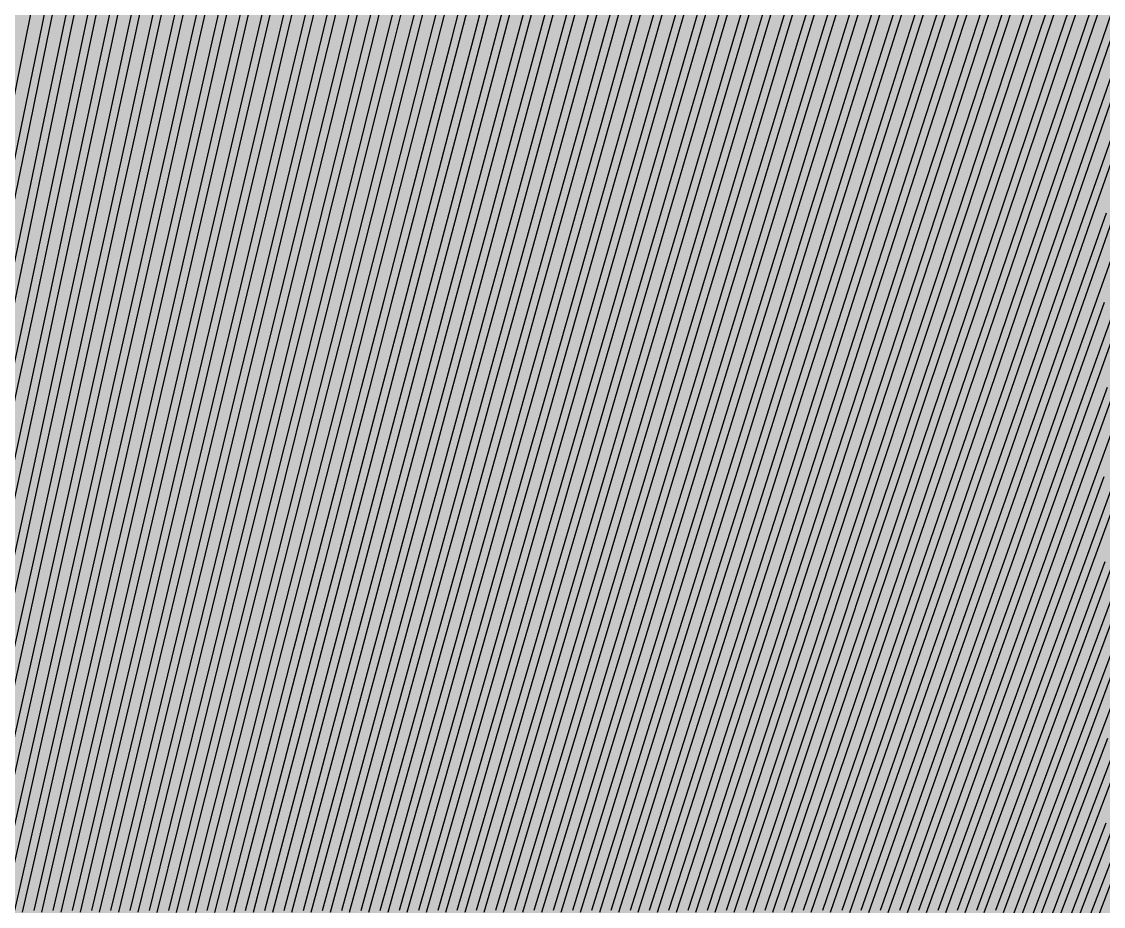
# Model space of a CAD drawing. Header units: metres. Extents: x -7231 to 10969, y -37556 to 1873.
# Drawn here: x 2269.6 to 2548.8, y -18350.6 to -18122.3 of the extents above; entities that cross this region are included whole.
import ezdxf

# ---------------------------------------------------------------- set-up
doc = ezdxf.new("R2010")
doc.units = ezdxf.units.M
for name, color, linetype in [('Metal1', 4, 'CONTINUOUS'), ('Metal2', 3, 'CONTINUOUS'), ('Polyimide', 7, 'CONTINUOUS')]:
    doc.layers.add(name, color=color, linetype=linetype)

msp = doc.modelspace()

# ---------------------------------------------------------------- hatches: boundary and pattern name
at = {"layer": 'Polyimide'}
msp.add_hatch(color=7, dxfattribs=at).paths.add_polyline_path([(4065.69, -468), (4066.67, -501.99), (4068.51, -535.99), (4071.41, -569.99), (4075.54, -603.99), (4081.04, -637.99), (4088.01, -671.99), (4096.52, -705.98), (4106.62, -739.98), (4118.33, -773.98), (4131.63, -807.98), (4146.49, -841.98), (4162.87, -875.98), (4180.68, -909.97), (4199.83, -943.97), (4220.22, -977.97), (4241.73, -1011.97), (4264.21, -1045.97), (4287.52, -1079.96), (4311.51, -1113.96), (4336.01, -1147.96), (4360.86, -1181.96), (4385.88, -1215.96), (4410.89, -1249.96), (4435.74, -1283.95), (4460.24, -1317.95), (4484.23, -1351.95), (4507.54, -1385.95), (4530.02, -1419.95), (4551.53, -1453.94), (4571.92, -1487.94), (4591.07, -1521.94), (4608.88, -1555.94), (4625.26, -1589.94), (4640.12, -1623.94), (4653.42, -1657.93), (4665.13, -1691.93), (4675.23, -1725.93), (4683.74, -1759.93), (4690.71, -1793.93), (4696.21, -1827.93), (4700.34, -1861.92), (4703.24, -1895.92), (4705.08, -1929.92), (4706.06, -1963.92), (4706.44, -1997.92), (4706.5, -2031.91), (4706.5, -4793.02), (4709.95, -4838.39), (4720.22, -4882.71), (4737.08, -4924.98), (4760.13, -4964.2), (4788.85, -4999.49), (4822.58, -5030.03), (4860.53, -5055.12), (4901.85, -5074.18), (4901.85, -5074.18), (4970.68, -5105.23), (5034.7, -5145.26), (5092.76, -5193.54), (5143.8, -5249.19), (5186.89, -5311.2), (5221.24, -5378.44), (5246.23, -5449.69), (5261.41, -5523.66), (5266.5, -5599), (5261.41, -5674.34), (5246.23, -5748.31), (5221.24, -5819.56), (5186.89, -5886.8), (5143.8, -5948.81), (5092.76, -6004.46), (5034.7, -6052.74), (4970.68, -6092.77), (4901.85, -6123.82), (4860.53, -6142.88), (4822.58, -6167.97), (4788.85, -6198.51), (4760.13, -6233.8), (4737.08, -6273.02), (4720.22, -6315.29), (4709.95, -6359.61), (4706.5, -6404.98), (4706.5, -9221.52), (4709.95, -9266.88), (4720.22, -9311.21), (4737.08, -9353.47), (4760.13, -9392.7), (4788.85, -9427.98), (4822.58, -9458.52), (4860.53, -9483.61), (4901.85, -9502.67), (4970.68, -9533.72), (5034.7, -9573.75), (5092.76, -9622.03), (5143.8, -9677.68), (5186.89, -9739.69), (5221.24, -9806.94), (5246.23, -9878.19), (5261.41, -9952.16), (5266.5, -10027.49), (5261.41, -10102.83), (5246.23, -10176.8), (5221.24, -10248.05), (5186.89, -10315.3), (5143.8, -10377.31), (5092.76, -10432.96), (5034.7, -10481.24), (4970.68, -10521.27), (4901.85, -10552.32), (4860.53, -10571.38), (4822.58, -10596.46), (4788.85, -10627), (4760.13, -10662.29), (4737.08, -10701.52), (4720.22, -10743.78), (4709.95, -10788.1), (4706.5, -10833.47), (4706.5, -13650.01), (4709.95, -13695.38), (4720.22, -13739.7), (4737.08, -13781.96), (4760.13, -13821.19), (4788.85, -13856.48), (4822.58, -13887.02), (4860.53, -13912.11), (4901.85, -13931.17), (4970.68, -13962.22), (5034.7, -14002.25), (5092.76, -14050.53), (5143.8, -14106.18), (5186.89, -14168.19), (5221.24, -14235.43), (5246.23, -14306.68), (5261.41, -14380.65), (5266.5, -14455.99), (5261.41, -14531.33), (5246.23, -14605.29), (5221.24, -14676.55), (5186.89, -14743.79), (5143.8, -14805.8), (5092.76, -14861.45), (5034.7, -14909.73), (4970.68, -14949.76), (4901.85, -14980.81), (4860.53, -14999.87), (4822.58, -15024.96), (4788.85, -15055.5), (4760.13, -15090.79), (4737.08, -15130.01), (4720.22, -15172.27), (4709.95, -15216.6), (4706.5, -15261.97), (4706.5, -15455.99), (4720.95, -15750.04), (4764.14, -16041.26), (4835.68, -16326.84), (4934.86, -16604.04), (5060.74, -16870.18), (5212.09, -17122.7), (5387.47, -17359.17), (5585.18, -17577.31), (5803.32, -17775.02), (6039.79, -17950.4), (6292.31, -18101.75), (6558.45, -18227.63), (6835.65, -18326.81), (7121.23, -18398.34), (7412.45, -18441.54), (7706.5, -18455.99), (9969.01, -18455.99), (10047.42, -18459.84), (10125.08, -18471.36), (10201.23, -18490.44), (10275.15, -18516.89), (10346.12, -18550.45), (10413.46, -18590.81), (10476.52, -18637.58), (10534.69, -18690.3), (10587.41, -18748.47), (10634.18, -18811.53), (10674.54, -18878.87), (10708.11, -18949.84), (10734.56, -19023.76), (10753.63, -19099.92), (10765.15, -19177.58), (10769.01, -19255.99), (10769.01, -20895.8), (10730.24, -20951.41), (10694.6, -21009.08), (10662.21, -21068.63), (10633.17, -21129.89), (10607.55, -21192.66), (10585.45, -21256.74), (10566.93, -21321.96), (10552.05, -21388.09), (10540.84, -21454.95), (10533.35, -21522.33), (10529.6, -21590.02), (10529.6, -21657.81), (10533.35, -21725.5), (10540.84, -21792.87), (10552.05, -21859.73), (10566.93, -21925.87), (10585.45, -21991.08), (10607.55, -22055.17), (10633.17, -22117.94), (10662.21, -22179.19), (10694.6, -22238.74), (10730.24, -22296.41), (10769.01, -22352.03), (10769.01, -32454.24), (10728.74, -32510.49), (10691.72, -32568.92), (10658.05, -32629.35), (10627.85, -32691.58), (10601.2, -32755.42), (10578.21, -32820.67), (10558.93, -32887.1), (10543.44, -32954.52), (10531.77, -33022.71), (10523.97, -33091.44), (10520.07, -33160.51), (10520.07, -33229.69), (10523.97, -33298.75), (10531.77, -33367.49), (10543.44, -33435.67), (10558.93, -33503.09), (10578.21, -33569.53), (10601.2, -33634.77), (10627.85, -33698.61), (10658.05, -33760.85), (10691.72, -33821.28), (10728.74, -33879.71), (10769.01, -33935.96), (10769.01, -36556), (10765.15, -36634.41), (10753.63, -36712.07), (10734.56, -36788.23), (10708.11, -36862.15), (10674.54, -36933.12), (10634.18, -37000.46), (10587.41, -37063.51), (10534.69, -37121.69), (10476.52, -37174.41), (10413.46, -37221.18), (10346.12, -37261.54), (10275.15, -37295.1), (10201.23, -37321.55), (10125.08, -37340.63), (10047.42, -37352.15), (9969.01, -37356), (-6231.01, -37356), (-6309.42, -37352.15), (-6387.08, -37340.63), (-6463.23, -37321.55), (-6537.15, -37295.1), (-6608.12, -37261.54), (-6675.46, -37221.18), (-6738.52, -37174.41), (-6796.69, -37121.69), (-6849.41, -37063.51), (-6896.18, -37000.46), (-6936.54, -36933.12), (-6970.11, -36862.15), (-6996.56, -36788.23), (-7015.63, -36712.07), (-7027.15, -36634.41), (-7031.01, -36556), (-7031.01, -33936), (-6990.74, -33879.75), (-6953.7, -33821.31), (-6920.03, -33760.88), (-6889.82, -33698.64), (-6863.18, -33634.8), (-6840.18, -33569.55), (-6820.9, -33503.11), (-6805.4, -33435.69), (-6793.74, -33367.49), (-6785.94, -33298.75), (-6782.03, -33229.68), (-6782.03, -33160.5), (-6785.94, -33091.43), (-6793.74, -33022.69), (-6805.4, -32954.5), (-6820.9, -32887.07), (-6840.18, -32820.63), (-6863.18, -32755.39), (-6889.82, -32691.54), (-6920.03, -32629.3), (-6953.7, -32568.87), (-6990.74, -32510.43), (-7031.01, -32454.18), (-7031.01, -22364.83), (-6990.74, -22308.58), (-6953.7, -22250.14), (-6920.03, -22189.71), (-6889.82, -22127.47), (-6863.18, -22063.62), (-6840.18, -21998.38), (-6820.9, -21931.94), (-6805.4, -21864.51), (-6793.74, -21796.32), (-6785.94, -21727.58), (-6782.03, -21658.51), (-6782.03, -21589.33), (-6785.94, -21520.26), (-6793.74, -21451.52), (-6805.4, -21383.32), (-6820.9, -21315.9), (-6840.18, -21249.46), (-6863.18, -21184.21), (-6889.82, -21120.37), (-6920.03, -21058.13), (-6953.7, -20997.7), (-6990.74, -20939.26), (-7031.01, -20883.01), (-7031.01, -19255.99), (-7027.15, -19177.58), (-7015.63, -19099.92), (-6996.56, -19023.76), (-6970.11, -18949.84), (-6936.54, -18878.87), (-6896.18, -18811.53), (-6849.41, -18748.47), (-6796.69, -18690.3), (-6738.52, -18637.58), (-6675.46, -18590.81), (-6608.12, -18550.45), (-6537.15, -18516.89), (-6463.23, -18490.44), (-6387.08, -18471.36), (-6309.42, -18459.84), (-6231.01, -18455.99), (-3968.5, -18455.99), (-3674.45, -18441.54), (-3383.23, -18398.34), (-3097.65, -18326.81), (-2820.45, -18227.63), (-2554.31, -18101.75), (-2301.79, -17950.4), (-2065.32, -17775.02), (-1847.18, -17577.31), (-1649.47, -17359.17), (-1474.09, -17122.7), (-1322.74, -16870.18), (-1196.86, -16604.04), (-1097.68, -16326.84), (-1026.14, -16041.26), (-982.95, -15750.04), (-968.5, -15455.99), (-968.5, -15261.97), (-971.95, -15216.6), (-982.22, -15172.27), (-999.08, -15130.01), (-1022.13, -15090.79), (-1050.85, -15055.5), (-1084.58, -15024.96), (-1122.53, -14999.87), (-1163.85, -14980.81), (-1232.68, -14949.76), (-1296.7, -14909.73), (-1354.76, -14861.45), (-1405.8, -14805.8), (-1448.89, -14743.79), (-1483.24, -14676.55), (-1508.23, -14605.29), (-1523.41, -14531.33), (-1528.5, -14455.99), (-1523.41, -14380.65), (-1508.23, -14306.68), (-1483.24, -14235.43), (-1448.89, -14168.19), (-1405.8, -14106.18), (-1354.76, -14050.53), (-1296.7, -14002.25), (-1232.68, -13962.22), (-1163.85, -13931.17), (-1122.53, -13912.11), (-1084.58, -13887.02), (-1050.85, -13856.48), (-1022.13, -13821.19), (-999.08, -13781.96), (-982.22, -13739.7), (-971.95, -13695.38), (-968.5, -13650.01), (-968.5, -12309.64), (-971.95, -12264.27), (-982.22, -12219.94), (-999.08, -12177.68), (-1022.13, -12138.46), (-1050.85, -12103.17), (-1084.58, -12072.63), (-1122.53, -12047.54), (-1163.85, -12028.48), (-1232.68, -11997.43), (-1296.7, -11957.4), (-1354.76, -11909.12), (-1405.8, -11853.47), (-1448.89, -11791.46), (-1483.24, -11724.22), (-1508.23, -11652.96), (-1523.41, -11579), (-1528.5, -11503.66), (-1523.41, -11428.32), (-1508.23, -11354.35), (-1483.24, -11283.1), (-1448.89, -11215.86), (-1405.8, -11153.85), (-1354.76, -11098.2), (-1296.7, -11049.92), (-1232.68, -11009.89), (-1163.85, -10978.84), (-1122.53, -10959.78), (-1084.58, -10934.69), (-1050.85, -10904.15), (-1022.13, -10868.86), (-999.08, -10829.63), (-982.22, -10787.37), (-971.95, -10743.05), (-968.5, -10697.68), (-968.5, -9357.31), (-971.95, -9311.94), (-982.22, -9267.62), (-999.08, -9225.35), (-1022.13, -9186.13), (-1050.85, -9150.84), (-1084.58, -9120.3), (-1122.53, -9095.21), (-1163.85, -9076.15), (-1163.85, -9076.15), (-1232.68, -9045.1), (-1296.7, -9005.07), (-1354.76, -8956.79), (-1405.8, -8901.14), (-1448.89, -8839.13), (-1483.24, -8771.89), (-1508.23, -8700.64), (-1523.41, -8626.67), (-1528.5, -8551.33), (-1523.41, -8475.99), (-1508.23, -8402.02), (-1483.24, -8330.77), (-1448.89, -8263.53), (-1405.8, -8201.52), (-1354.76, -8145.87), (-1296.7, -8097.59), (-1232.68, -8057.56), (-1163.85, -8026.51), (-1163.85, -8026.51), (-1122.53, -8007.45), (-1084.58, -7982.36), (-1050.85, -7951.82), (-1022.13, -7916.53), (-999.08, -7877.31), (-982.22, -7835.04), (-971.95, -7790.72), (-968.5, -7745.35), (-968.5, -6404.98), (-971.95, -6359.61), (-982.22, -6315.29), (-999.08, -6273.02), (-1022.13, -6233.8), (-1050.85, -6198.51), (-1084.58, -6167.97), (-1122.53, -6142.88), (-1163.85, -6123.82), (-1163.85, -6123.82), (-1232.68, -6092.77), (-1296.7, -6052.74), (-1354.76, -6004.46), (-1405.8, -5948.81), (-1448.89, -5886.8), (-1483.24, -5819.56), (-1508.23, -5748.31), (-1523.41, -5674.34), (-1528.5, -5599), (-1523.41, -5523.66), (-1508.23, -5449.69), (-1483.24, -5378.44), (-1448.89, -5311.2), (-1405.8, -5249.19), (-1354.76, -5193.54), (-1296.7, -5145.26), (-1232.68, -5105.23), (-1163.85, -5074.18), (-1163.85, -5074.18), (-1122.53, -5055.12), (-1084.58, -5030.03), (-1050.85, -4999.49), (-1022.13, -4964.2), (-999.08, -4924.98), (-982.22, -4882.71), (-971.95, -4838.39), (-968.5, -4793.02), (-968.5, -2031.91), (-968.44, -1997.92), (-968.06, -1963.92), (-967.05, -1929.92), (-965.18, -1895.92), (-962.22, -1861.92), (-958.01, -1827.93), (-952.41, -1793.93), (-945.31, -1759.93), (-936.64, -1725.93), (-926.35, -1691.93), (-914.43, -1657.93), (-900.88, -1623.94), (-885.74, -1589.94), (-869.05, -1555.94), (-850.91, -1521.94), (-831.4, -1487.94), (-810.63, -1453.94), (-788.72, -1419.95), (-765.82, -1385.95), (-742.07, -1351.95), (-717.63, -1317.95), (-692.67, -1283.95), (-667.36, -1249.96), (-641.88, -1215.96), (-616.39, -1181.96), (-591.08, -1147.96), (-566.12, -1113.96), (-541.68, -1079.96), (-517.93, -1045.97), (-495.03, -1011.97), (-473.12, -977.97), (-452.35, -943.97), (-432.84, -909.97), (-414.7, -875.98), (-398.01, -841.98), (-382.87, -807.98), (-369.32, -773.98), (-357.4, -739.98), (-347.11, -705.98), (-338.44, -671.99), (-331.34, -637.99), (-325.74, -603.99), (-321.53, -569.99), (-318.57, -535.99), (-316.7, -501.99), (-315.69, -468), (-315.31, -434), (-315.25, -400), (-315.25, 401), (-315.25, 451), (-315.25, 1644), (-270.25, 1644), (-270.03, 1637.13), (-269.35, 1630.29), (-268.23, 1623.52), (-266.67, 1616.82), (-264.68, 1610.25), (-262.26, 1603.82), (-259.42, 1597.56), (-256.18, 1591.5), (-252.55, 1585.67), (-248.55, 1580.08), (-244.19, 1574.77), (-239.5, 1569.75), (-234.48, 1565.06), (-229.17, 1560.7), (-223.58, 1556.7), (-217.75, 1553.07), (-211.69, 1549.83), (-205.43, 1546.99), (-199, 1544.57), (-192.43, 1542.58), (-185.73, 1541.02), (-178.96, 1539.9), (-172.12, 1539.22), (-165.25, 1539), (-158.38, 1539.22), (-151.54, 1539.9), (-144.77, 1541.02), (-138.07, 1542.58), (-131.5, 1544.57), (-125.07, 1546.99), (-118.81, 1549.83), (-112.75, 1553.07), (-106.92, 1556.7), (-101.33, 1560.7), (-96.02, 1565.06), (-91, 1569.75), (-86.31, 1574.77), (-81.95, 1580.08), (-77.95, 1585.67), (-74.32, 1591.5), (-71.08, 1597.56), (-68.24, 1603.82), (-65.82, 1610.25), (-63.83, 1616.82), (-62.27, 1623.52), (-61.15, 1630.29), (-60.47, 1637.13), (-60.25, 1644), (1853, 1644), (1853, 1573), (3815.25, 1573), (3815.46, 1579.54), (3816.11, 1586.05), (3817.17, 1592.51), (3818.66, 1598.88), (3820.56, 1605.14), (3822.86, 1611.27), (3825.56, 1617.23), (3828.65, 1623), (3832.1, 1628.56), (3835.91, 1633.88), (3840.07, 1638.93), (3844.54, 1643.71), (3849.32, 1648.18), (3854.37, 1652.34), (3859.69, 1656.15), (3865.25, 1659.6), (3871.02, 1662.69), (3876.98, 1665.39), (3883.11, 1667.69), (3889.37, 1669.59), (3895.74, 1671.08), (3902.2, 1672.14), (3908.71, 1672.79), (3915.25, 1673), (3921.79, 1672.79), (3928.3, 1672.14), (3934.76, 1671.08), (3941.13, 1669.59), (3947.39, 1667.69), (3953.52, 1665.39), (3959.48, 1662.69), (3965.25, 1659.6), (3970.81, 1656.15), (3976.13, 1652.34), (3981.18, 1648.18), (3985.96, 1643.71), (3990.43, 1638.93), (3994.59, 1633.88), (3998.4, 1628.56), (4001.85, 1623), (4004.94, 1617.23), (4007.64, 1611.27), (4009.94, 1605.14), (4011.84, 1598.88), (4013.33, 1592.51), (4014.39, 1586.05), (4015.04, 1579.54), (4015.25, 1573), (4065.25, 1573), (4065.25, 451), (4065.25, 401), (4065.25, -400), (4065.31, -434), (4065.69, -468)])

# ---------------------------------------------------------------- linework, layer by layer
at = {"layer": 'Metal1'}
for points in [[(2228.05, -18351.74), (2232.66, -18329.24), (2237.26, -18306.73), (2241.87, -18284.23), (2246.48, -18261.73), (2251.09, -18239.23), (2255.7, -18216.73), (2260.31, -18194.23), (2264.92, -18171.73), (2269.52, -18149.23), (2274.13, -18126.73), (2278.74, -18104.23)], [(2237.98, -18351.73), (2242.72, -18329.23), (2247.45, -18306.73), (2252.19, -18284.23), (2256.92, -18261.73), (2261.66, -18239.23), (2266.39, -18216.73), (2271.13, -18194.23), (2275.87, -18171.73), (2280.6, -18149.22), (2285.34, -18126.72), (2290.07, -18104.22)], [(2247.91, -18351.73), (2252.78, -18329.22), (2257.64, -18306.72), (2262.5, -18284.22), (2267.36, -18261.72), (2272.23, -18239.22), (2277.09, -18216.72), (2281.95, -18194.22), (2286.82, -18171.72), (2291.68, -18149.22), (2296.54, -18126.72), (2301.4, -18104.22)], [(2257.85, -18351.72), (2262.84, -18329.22), (2267.83, -18306.72), (2272.82, -18284.22), (2277.81, -18261.72), (2282.8, -18239.22), (2287.79, -18216.72), (2292.78, -18194.22), (2297.77, -18171.71), (2302.76, -18149.21), (2307.75, -18126.71), (2312.74, -18104.21)], [(2267.78, -18351.71), (2272.9, -18329.21), (2278.01, -18306.71), (2283.13, -18284.21), (2288.25, -18261.71), (2293.36, -18239.21), (2298.48, -18216.71), (2303.6, -18194.21), (2308.72, -18171.71), (2313.83, -18149.21), (2318.95, -18126.71), (2324.07, -18104.21)], [(2277.71, -18351.71), (2282.96, -18329.21), (2288.2, -18306.71), (2293.44, -18284.21), (2298.69, -18261.71), (2303.93, -18239.21), (2309.18, -18216.71), (2314.42, -18194.2), (2319.67, -18171.7), (2324.91, -18149.2), (2330.15, -18126.7), (2335.4, -18104.2)], [(2287.65, -18351.7), (2293.02, -18329.2), (2298.39, -18306.7), (2303.76, -18284.2), (2309.13, -18261.7), (2314.5, -18239.2), (2319.87, -18216.7), (2325.24, -18194.2), (2330.62, -18171.7), (2335.99, -18149.2), (2341.36, -18126.7), (2346.73, -18104.2)], [(2297.58, -18351.7), (2303.08, -18329.2), (2308.58, -18306.7), (2314.07, -18284.2), (2319.57, -18261.7), (2325.07, -18239.2), (2330.57, -18216.7), (2336.07, -18194.19), (2341.57, -18171.69), (2347.06, -18149.19), (2352.56, -18126.69), (2358.06, -18104.19)], [(2307.51, -18351.69), (2313.14, -18329.19), (2318.76, -18306.69), (2324.39, -18284.19), (2330.01, -18261.69), (2335.64, -18239.19), (2341.26, -18216.69), (2346.89, -18194.19), (2352.52, -18171.69), (2358.14, -18149.19), (2363.77, -18126.69), (2369.39, -18104.19)], [(2317.44, -18351.69), (2323.2, -18329.19), (2328.95, -18306.69), (2334.7, -18284.19), (2340.46, -18261.69), (2346.21, -18239.19), (2351.96, -18216.68), (2357.71, -18194.18), (2363.47, -18171.68), (2369.22, -18149.18), (2374.97, -18126.68), (2380.72, -18104.18)], [(2327.38, -18351.68), (2333.26, -18329.18), (2339.14, -18306.68), (2345.02, -18284.18), (2350.9, -18261.68), (2356.78, -18239.18), (2362.66, -18216.68), (2368.54, -18194.18), (2374.42, -18171.68), (2380.3, -18149.18), (2386.18, -18126.68), (2392.06, -18104.18)], [(2337.31, -18351.68), (2343.32, -18329.18), (2349.32, -18306.68), (2355.33, -18284.18), (2361.34, -18261.68), (2367.35, -18239.18), (2373.35, -18216.67), (2379.36, -18194.17), (2385.37, -18171.67), (2391.37, -18149.17), (2397.38, -18126.67), (2403.39, -18104.17)], [(2347.24, -18351.67), (2353.38, -18329.17), (2359.51, -18306.67), (2365.65, -18284.17), (2371.78, -18261.67), (2377.91, -18239.17), (2384.05, -18216.67), (2390.18, -18194.17), (2396.32, -18171.67), (2402.45, -18149.17), (2408.58, -18126.67), (2414.72, -18104.17)], [(2357.18, -18351.67), (2363.44, -18329.17), (2369.7, -18306.67), (2375.96, -18284.17), (2382.22, -18261.67), (2388.48, -18239.16), (2394.74, -18216.66), (2401.01, -18194.16), (2407.27, -18171.66), (2413.53, -18149.16), (2419.79, -18126.66), (2426.05, -18104.16)], [(2367.11, -18351.66), (2373.5, -18329.16), (2379.89, -18306.66), (2386.28, -18284.16), (2392.66, -18261.66), (2399.05, -18239.16), (2405.44, -18216.66), (2411.83, -18194.16), (2418.22, -18171.66), (2424.61, -18149.16), (2430.99, -18126.66), (2437.38, -18104.16)], [(2377.04, -18351.66), (2383.56, -18329.16), (2390.07, -18306.66), (2396.59, -18284.16), (2403.11, -18261.66), (2409.62, -18239.15), (2416.14, -18216.65), (2422.65, -18194.15), (2429.17, -18171.65), (2435.68, -18149.15), (2442.2, -18126.65), (2448.71, -18104.15)], [(2386.98, -18351.65), (2393.62, -18329.15), (2400.26, -18306.65), (2406.9, -18284.15), (2413.55, -18261.65), (2420.19, -18239.15), (2426.83, -18216.65), (2433.48, -18194.15), (2440.12, -18171.65), (2446.76, -18149.15), (2453.4, -18126.65), (2460.05, -18104.15)], [(2396.91, -18351.65), (2403.68, -18329.15), (2410.45, -18306.65), (2417.22, -18284.15), (2423.99, -18261.65), (2430.76, -18239.14), (2437.53, -18216.64), (2444.3, -18194.14), (2451.07, -18171.64), (2457.84, -18149.14), (2464.61, -18126.64), (2471.38, -18104.14)], [(2406.84, -18351.64), (2413.74, -18329.14), (2420.64, -18306.64), (2427.53, -18284.14), (2434.43, -18261.64), (2441.33, -18239.14), (2448.22, -18216.64), (2455.12, -18194.14), (2462.02, -18171.64), (2468.92, -18149.14), (2475.81, -18126.64), (2482.71, -18104.14)], [(2416.78, -18351.64), (2423.8, -18329.14), (2430.82, -18306.64), (2437.85, -18284.14), (2444.87, -18261.64), (2451.9, -18239.14), (2458.92, -18216.63), (2465.94, -18194.13), (2472.97, -18171.63), (2479.99, -18149.13), (2487.02, -18126.63), (2494.04, -18104.13)], [(2426.71, -18351.63), (2433.86, -18329.13), (2441.01, -18306.63), (2448.16, -18284.13), (2455.31, -18261.63), (2462.47, -18239.13), (2469.62, -18216.63), (2476.77, -18194.13), (2483.92, -18171.63), (2491.07, -18149.13), (2498.22, -18126.63), (2505.37, -18104.13)], [(2436.64, -18351.63), (2443.92, -18329.13), (2451.2, -18306.63), (2458.48, -18284.13), (2465.76, -18261.63), (2473.03, -18239.13), (2480.31, -18216.62), (2487.59, -18194.12), (2494.87, -18171.62), (2502.15, -18149.12), (2509.43, -18126.62), (2516.7, -18104.12)], [(2446.58, -18351.62), (2453.98, -18329.12), (2461.39, -18306.62), (2468.79, -18284.12), (2476.2, -18261.62), (2483.6, -18239.12), (2491.01, -18216.62), (2498.41, -18194.12), (2505.82, -18171.62), (2513.23, -18149.12), (2520.63, -18126.62), (2528.04, -18104.12)], [(2456.51, -18351.62), (2464.04, -18329.12), (2471.58, -18306.62), (2479.11, -18284.12), (2486.64, -18261.62), (2494.17, -18239.12), (2501.71, -18216.61), (2509.24, -18194.11), (2516.77, -18171.61), (2524.3, -18149.11), (2531.84, -18126.61), (2539.37, -18104.11)], [(2466.44, -18351.61), (2474.1, -18329.11), (2481.76, -18306.61), (2489.42, -18284.11), (2497.08, -18261.61), (2504.74, -18239.11), (2512.4, -18216.61), (2520.06, -18194.11), (2527.72, -18171.61), (2535.38, -18149.11), (2543.04, -18126.61), (2550.7, -18104.11)], [(2280.7, -18104.63), (2276.09, -18127.13), (2271.48, -18149.63), (2266.88, -18172.13), (2262.27, -18194.63), (2257.66, -18217.13), (2253.05, -18239.63), (2248.44, -18262.13), (2243.83, -18284.64), (2239.22, -18307.14), (2234.62, -18329.64), (2230.01, -18352.14)], [(2292.03, -18104.63), (2287.29, -18127.14), (2282.56, -18149.64), (2277.82, -18172.14), (2273.09, -18194.64), (2268.35, -18217.14), (2263.62, -18239.64), (2258.88, -18262.14), (2254.14, -18284.64), (2249.41, -18307.14), (2244.67, -18329.64), (2239.94, -18352.14)], [(2303.36, -18104.64), (2298.5, -18127.14), (2293.63, -18149.64), (2288.77, -18172.14), (2283.91, -18194.64), (2279.04, -18217.14), (2274.18, -18239.64), (2269.32, -18262.14), (2264.46, -18284.65), (2259.59, -18307.15), (2254.73, -18329.65), (2249.87, -18352.15)], [(2314.69, -18104.65), (2309.7, -18127.15), (2304.71, -18149.65), (2299.72, -18172.15), (2294.73, -18194.65), (2289.74, -18217.15), (2284.75, -18239.65), (2279.76, -18262.15), (2274.77, -18284.65), (2269.78, -18307.15), (2264.79, -18329.65), (2259.8, -18352.15)], [(2326.02, -18104.65), (2320.9, -18127.15), (2315.78, -18149.65), (2310.67, -18172.15), (2305.55, -18194.65), (2300.43, -18217.15), (2295.31, -18239.65), (2290.2, -18262.16), (2285.08, -18284.66), (2279.96, -18307.16), (2274.85, -18329.66), (2269.73, -18352.16)], [(2337.35, -18104.66), (2332.1, -18127.16), (2326.86, -18149.66), (2321.61, -18172.16), (2316.37, -18194.66), (2311.13, -18217.16), (2305.88, -18239.66), (2300.64, -18262.16), (2295.39, -18284.66), (2290.15, -18307.16), (2284.9, -18329.66), (2279.66, -18352.16)], [(2348.68, -18104.66), (2343.3, -18127.16), (2337.93, -18149.66), (2332.56, -18172.16), (2327.19, -18194.66), (2321.82, -18217.16), (2316.45, -18239.67), (2311.08, -18262.17), (2305.7, -18284.67), (2300.33, -18307.17), (2294.96, -18329.67), (2289.59, -18352.17)], [(2360, -18104.67), (2354.51, -18127.17), (2349.01, -18149.67), (2343.51, -18172.17), (2338.01, -18194.67), (2332.51, -18217.17), (2327.01, -18239.67), (2321.51, -18262.17), (2316.02, -18284.67), (2310.52, -18307.17), (2305.02, -18329.67), (2299.52, -18352.17)], [(2371.33, -18104.67), (2365.71, -18127.17), (2360.08, -18149.67), (2354.46, -18172.17), (2348.83, -18194.67), (2343.21, -18217.17), (2337.58, -18239.68), (2331.95, -18262.18), (2326.33, -18284.68), (2320.7, -18307.18), (2315.08, -18329.68), (2309.45, -18352.18)], [(2382.66, -18104.68), (2376.91, -18127.18), (2371.16, -18149.68), (2365.4, -18172.18), (2359.65, -18194.68), (2353.9, -18217.18), (2348.15, -18239.68), (2342.39, -18262.18), (2336.64, -18284.68), (2330.89, -18307.18), (2325.13, -18329.68), (2319.38, -18352.18)], [(2393.99, -18104.68), (2388.11, -18127.18), (2382.23, -18149.68), (2376.35, -18172.18), (2370.47, -18194.68), (2364.59, -18217.19), (2358.71, -18239.69), (2352.83, -18262.19), (2346.95, -18284.69), (2341.07, -18307.19), (2335.19, -18329.69), (2329.31, -18352.19)], [(2405.32, -18104.69), (2399.31, -18127.19), (2393.31, -18149.69), (2387.3, -18172.19), (2381.29, -18194.69), (2375.28, -18217.19), (2369.28, -18239.69), (2363.27, -18262.19), (2357.26, -18284.69), (2351.26, -18307.19), (2345.25, -18329.69), (2339.24, -18352.19)], [(2416.65, -18104.69), (2410.51, -18127.19), (2404.38, -18149.69), (2398.25, -18172.19), (2392.11, -18194.69), (2385.98, -18217.2), (2379.84, -18239.7), (2373.71, -18262.2), (2367.58, -18284.7), (2361.44, -18307.2), (2355.31, -18329.7), (2349.17, -18352.2)], [(2427.98, -18104.7), (2421.72, -18127.2), (2415.45, -18149.7), (2409.19, -18172.2), (2402.93, -18194.7), (2396.67, -18217.2), (2390.41, -18239.7), (2384.15, -18262.2), (2377.89, -18284.7), (2371.63, -18307.2), (2365.36, -18329.7), (2359.1, -18352.2)], [(2439.31, -18104.7), (2432.92, -18127.2), (2426.53, -18149.7), (2420.14, -18172.2), (2413.75, -18194.7), (2407.36, -18217.21), (2400.98, -18239.71), (2394.59, -18262.21), (2388.2, -18284.71), (2381.81, -18307.21), (2375.42, -18329.71), (2369.03, -18352.21)], [(2450.63, -18104.71), (2444.12, -18127.21), (2437.6, -18149.71), (2431.09, -18172.21), (2424.57, -18194.71), (2418.06, -18217.21), (2411.54, -18239.71), (2405.03, -18262.21), (2398.51, -18284.71), (2392, -18307.21), (2385.48, -18329.71), (2378.96, -18352.21)], [(2461.96, -18104.71), (2455.32, -18127.21), (2448.68, -18149.71), (2442.04, -18172.21), (2435.39, -18194.71), (2428.75, -18217.22), (2422.11, -18239.72), (2415.47, -18262.22), (2408.82, -18284.72), (2402.18, -18307.22), (2395.54, -18329.72), (2388.89, -18352.22)], [(2473.29, -18104.72), (2466.52, -18127.22), (2459.75, -18149.72), (2452.98, -18172.22), (2446.21, -18194.72), (2439.44, -18217.22), (2432.67, -18239.72), (2425.9, -18262.22), (2419.13, -18284.72), (2412.36, -18307.22), (2405.59, -18329.72), (2398.83, -18352.22)], [(2484.62, -18104.72), (2477.72, -18127.22), (2470.83, -18149.72), (2463.93, -18172.22), (2457.03, -18194.72), (2450.14, -18217.23), (2443.24, -18239.73), (2436.34, -18262.23), (2429.45, -18284.73), (2422.55, -18307.23), (2415.65, -18329.73), (2408.76, -18352.23)], [(2495.95, -18104.73), (2488.93, -18127.23), (2481.9, -18149.73), (2474.88, -18172.23), (2467.85, -18194.73), (2460.83, -18217.23), (2453.81, -18239.73), (2446.78, -18262.23), (2439.76, -18284.73), (2432.73, -18307.23), (2425.71, -18329.73), (2418.69, -18352.23)], [(2507.28, -18104.73), (2500.13, -18127.23), (2492.98, -18149.73), (2485.83, -18172.23), (2478.67, -18194.73), (2471.52, -18217.24), (2464.37, -18239.74), (2457.22, -18262.24), (2450.07, -18284.74), (2442.92, -18307.24), (2435.77, -18329.74), (2428.62, -18352.24)], [(2518.61, -18104.74), (2511.33, -18127.24), (2504.05, -18149.74), (2496.77, -18172.24), (2489.49, -18194.74), (2482.22, -18217.24), (2474.94, -18239.74), (2467.66, -18262.24), (2460.38, -18284.74), (2453.1, -18307.24), (2445.82, -18329.74), (2438.55, -18352.24)], [(2529.94, -18104.74), (2522.53, -18127.24), (2515.13, -18149.74), (2507.72, -18172.24), (2500.31, -18194.74), (2492.91, -18217.25), (2485.5, -18239.75), (2478.1, -18262.25), (2470.69, -18284.75), (2463.29, -18307.25), (2455.88, -18329.75), (2448.48, -18352.25)], [(2541.26, -18104.75), (2533.73, -18127.25), (2526.2, -18149.75), (2518.67, -18172.25), (2511.13, -18194.75), (2503.6, -18217.25), (2496.07, -18239.75), (2488.54, -18262.25), (2481, -18284.75), (2473.47, -18307.25), (2465.94, -18329.75), (2458.41, -18352.25)], [(2552.59, -18104.75), (2544.93, -18127.25), (2537.27, -18149.75), (2529.61, -18172.25), (2521.95, -18194.75), (2514.29, -18217.25), (2506.64, -18239.76), (2498.98, -18262.26), (2491.32, -18284.76), (2483.66, -18307.26), (2476, -18329.76), (2468.34, -18352.26)], [(2476.38, -18351.61), (2484.16, -18329.11), (2491.95, -18306.61), (2499.74, -18284.11), (2507.52, -18261.61), (2515.31, -18239.11), (2523.1, -18216.61), (2530.88, -18194.1), (2538.67, -18171.6), (2546.46, -18149.1), (2554.24, -18126.6)], [(2556.13, -18127.26), (2548.35, -18149.76), (2540.56, -18172.26), (2532.77, -18194.76), (2524.99, -18217.26), (2517.2, -18239.76), (2509.41, -18262.26), (2501.63, -18284.76), (2493.84, -18307.26), (2486.05, -18329.76), (2478.27, -18352.26)], [(2486.31, -18351.6), (2494.22, -18329.1), (2502.14, -18306.6), (2510.05, -18284.1), (2517.97, -18261.6), (2525.88, -18239.1), (2533.79, -18216.6), (2541.71, -18194.1), (2549.62, -18171.6)], [(2551.51, -18172.26), (2543.59, -18194.76), (2535.68, -18217.26), (2527.77, -18239.76), (2519.85, -18262.27), (2511.94, -18284.77), (2504.02, -18307.27), (2496.11, -18329.77), (2488.2, -18352.27)], [(2496.24, -18351.6), (2504.28, -18329.1), (2512.33, -18306.6), (2520.37, -18284.1), (2528.41, -18261.6), (2536.45, -18239.1), (2544.49, -18216.6), (2552.53, -18194.1)], [(2554.41, -18194.77), (2546.37, -18217.27), (2538.33, -18239.77), (2530.29, -18262.27), (2522.25, -18284.77), (2514.21, -18307.27), (2506.17, -18329.77), (2498.13, -18352.27)], [(2506.18, -18351.6), (2514.35, -18329.09), (2522.51, -18306.59), (2530.68, -18284.09), (2538.85, -18261.59), (2547.02, -18239.09), (2555.19, -18216.59)], [(2548.9, -18239.77), (2540.73, -18262.27), (2532.56, -18284.78), (2524.39, -18307.28), (2516.23, -18329.78), (2508.06, -18352.28)], [(2516.11, -18351.59), (2524.41, -18329.09), (2532.7, -18306.59), (2541, -18284.09), (2549.29, -18261.59)], [(2551.17, -18262.28), (2542.87, -18284.78), (2534.58, -18307.28), (2526.28, -18329.78), (2517.99, -18352.28)], [(2397.25, -19211.94), (2397.99, -18720.95), (2398.33, -18711.91), (2398.66, -18702.89), (2398.99, -18698.3), (2402.85, -18680.71), (2408.13, -18666.6), (2416.55, -18644.09), (2424.97, -18621.59), (2433.4, -18599.09), (2441.82, -18576.59), (2450.24, -18554.09), (2458.66, -18531.59), (2467.09, -18509.09), (2475.51, -18486.59), (2483.93, -18464.09), (2492.35, -18441.59), (2500.78, -18419.09), (2509.2, -18396.59), (2517.62, -18374.09), (2526.04, -18351.59), (2534.47, -18329.09), (2542.89, -18306.58), (2551.31, -18284.08)], [(2553.18, -18284.78), (2544.76, -18307.29), (2536.34, -18329.79), (2527.92, -18352.29), (2519.49, -18374.79), (2511.07, -18397.29), (2502.65, -18419.79), (2494.23, -18442.29), (2485.8, -18464.79), (2477.38, -18487.29), (2468.96, -18509.79), (2460.54, -18532.29), (2452.11, -18554.79), (2443.69, -18577.29), (2435.27, -18599.79), (2426.85, -18622.3), (2418.42, -18644.8), (2410, -18667.3), (2404.77, -18681.28), (2400.98, -18698.59), (2400.66, -18703), (2400.33, -18711.98), (2400.01, -18720.99), (2400.75, -19211.94)], [(2405.25, -19211.94), (2405.99, -18720.95), (2406.33, -18711.91), (2406.67, -18702.89), (2407.01, -18698.3), (2410.91, -18680.72), (2416.28, -18666.59), (2424.83, -18644.09), (2433.38, -18621.59), (2441.93, -18599.09), (2450.48, -18576.59), (2459.03, -18554.09), (2467.58, -18531.59), (2476.13, -18509.09), (2484.68, -18486.59), (2493.23, -18464.08), (2501.78, -18441.58), (2510.33, -18419.08), (2518.88, -18396.58), (2527.43, -18374.08), (2535.98, -18351.58), (2544.53, -18329.08), (2553.08, -18306.58)], [(2554.95, -18307.29), (2546.4, -18329.79), (2537.85, -18352.29), (2529.3, -18374.79), (2520.75, -18397.29), (2512.2, -18419.79), (2503.65, -18442.29), (2495.1, -18464.8), (2486.55, -18487.3), (2478, -18509.8), (2469.45, -18532.3), (2460.9, -18554.8), (2452.35, -18577.3), (2443.8, -18599.8), (2435.25, -18622.3), (2426.7, -18644.8), (2418.15, -18667.3), (2412.83, -18681.3), (2408.99, -18698.59), (2408.67, -18703), (2408.33, -18711.98), (2408.01, -18720.99), (2408.75, -19211.94)], [(2413.25, -19211.94), (2413.99, -18720.95), (2414.34, -18711.91), (2414.68, -18702.89), (2415.02, -18698.3), (2418.98, -18680.73), (2424.44, -18666.59), (2433.11, -18644.09), (2441.79, -18621.58), (2450.47, -18599.08), (2459.14, -18576.58), (2467.82, -18554.08), (2476.5, -18531.58), (2485.17, -18509.08), (2493.85, -18486.58), (2502.53, -18464.08), (2511.2, -18441.58), (2519.88, -18419.08), (2528.56, -18396.58), (2537.23, -18374.08), (2545.91, -18351.58), (2554.59, -18329.08)], [(2556.45, -18329.8), (2547.78, -18352.3), (2539.1, -18374.8), (2530.42, -18397.3), (2521.75, -18419.8), (2513.07, -18442.3), (2504.39, -18464.8), (2495.72, -18487.3), (2487.04, -18509.8), (2478.36, -18532.3), (2469.69, -18554.8), (2461.01, -18577.3), (2452.33, -18599.8), (2443.66, -18622.3), (2434.98, -18644.81), (2426.3, -18667.31), (2420.9, -18681.32), (2417.01, -18698.6), (2416.68, -18703), (2416.34, -18711.98), (2416.01, -18720.99), (2416.75, -19211.94)]]:
    msp.add_lwpolyline(points, dxfattribs=at)
at = {"layer": 'Metal2'}
for points in [[(2233.01, -18351.73), (2237.69, -18329.23), (2242.36, -18306.73), (2247.03, -18284.23), (2251.7, -18261.73), (2256.37, -18239.23), (2261.05, -18216.73), (2265.72, -18194.23), (2270.39, -18171.73), (2275.06, -18149.23), (2279.73, -18126.73), (2284.41, -18104.23)], [(2242.95, -18351.73), (2247.75, -18329.23), (2252.55, -18306.73), (2257.34, -18284.23), (2262.14, -18261.73), (2266.94, -18239.22), (2271.74, -18216.72), (2276.54, -18194.22), (2281.34, -18171.72), (2286.14, -18149.22), (2290.94, -18126.72), (2295.74, -18104.22)], [(2252.88, -18351.72), (2257.81, -18329.22), (2262.73, -18306.72), (2267.66, -18284.22), (2272.59, -18261.72), (2277.51, -18239.22), (2282.44, -18216.72), (2287.36, -18194.22), (2292.29, -18171.72), (2297.22, -18149.22), (2302.14, -18126.72), (2307.07, -18104.22)], [(2262.81, -18351.72), (2267.87, -18329.22), (2272.92, -18306.72), (2277.97, -18284.22), (2283.03, -18261.71), (2288.08, -18239.21), (2293.13, -18216.71), (2298.19, -18194.21), (2303.24, -18171.71), (2308.29, -18149.21), (2313.35, -18126.71), (2318.4, -18104.21)], [(2272.75, -18351.71), (2277.93, -18329.21), (2283.11, -18306.71), (2288.29, -18284.21), (2293.47, -18261.71), (2298.65, -18239.21), (2303.83, -18216.71), (2309.01, -18194.21), (2314.19, -18171.71), (2319.37, -18149.21), (2324.55, -18126.71), (2329.73, -18104.2)], [(2282.68, -18351.71), (2287.99, -18329.21), (2293.29, -18306.71), (2298.6, -18284.2), (2303.91, -18261.7), (2309.22, -18239.2), (2314.53, -18216.7), (2319.83, -18194.2), (2325.14, -18171.7), (2330.45, -18149.2), (2335.76, -18126.7), (2341.06, -18104.2)], [(2292.61, -18351.7), (2298.05, -18329.2), (2303.48, -18306.7), (2308.92, -18284.2), (2314.35, -18261.7), (2319.79, -18239.2), (2325.22, -18216.7), (2330.66, -18194.2), (2336.09, -18171.7), (2341.53, -18149.2), (2346.96, -18126.69), (2352.4, -18104.19)], [(2302.54, -18351.7), (2308.11, -18329.2), (2313.67, -18306.7), (2319.23, -18284.19), (2324.79, -18261.69), (2330.35, -18239.19), (2335.92, -18216.69), (2341.48, -18194.19), (2347.04, -18171.69), (2352.6, -18149.19), (2358.16, -18126.69), (2363.73, -18104.19)], [(2312.48, -18351.69), (2318.17, -18329.19), (2323.86, -18306.69), (2329.55, -18284.19), (2335.23, -18261.69), (2340.92, -18239.19), (2346.61, -18216.69), (2352.3, -18194.19), (2357.99, -18171.69), (2363.68, -18149.19), (2369.37, -18126.68), (2375.06, -18104.18)], [(2322.41, -18351.69), (2328.23, -18329.19), (2334.04, -18306.68), (2339.86, -18284.18), (2345.68, -18261.68), (2351.49, -18239.18), (2357.31, -18216.68), (2363.12, -18194.18), (2368.94, -18171.68), (2374.76, -18149.18), (2380.57, -18126.68), (2386.39, -18104.18)], [(2332.34, -18351.68), (2338.29, -18329.18), (2344.23, -18306.68), (2350.17, -18284.18), (2356.12, -18261.68), (2362.06, -18239.18), (2368, -18216.68), (2373.95, -18194.18), (2379.89, -18171.68), (2385.83, -18149.17), (2391.78, -18126.67), (2397.72, -18104.17)], [(2342.28, -18351.68), (2348.35, -18329.18), (2354.42, -18306.67), (2360.49, -18284.17), (2366.56, -18261.67), (2372.63, -18239.17), (2378.7, -18216.67), (2384.77, -18194.17), (2390.84, -18171.67), (2396.91, -18149.17), (2402.98, -18126.67), (2409.05, -18104.17)], [(2352.21, -18351.67), (2358.41, -18329.17), (2364.61, -18306.67), (2370.8, -18284.17), (2377, -18261.67), (2383.2, -18239.17), (2389.4, -18216.67), (2395.59, -18194.17), (2401.79, -18171.67), (2407.99, -18149.16), (2414.19, -18126.66), (2420.38, -18104.16)], [(2362.14, -18351.67), (2368.47, -18329.17), (2374.79, -18306.66), (2381.12, -18284.16), (2387.44, -18261.66), (2393.77, -18239.16), (2400.09, -18216.66), (2406.42, -18194.16), (2412.74, -18171.66), (2419.07, -18149.16), (2425.39, -18126.66), (2431.72, -18104.16)], [(2372.08, -18351.66), (2378.53, -18329.16), (2384.98, -18306.66), (2391.43, -18284.16), (2397.88, -18261.66), (2404.34, -18239.16), (2410.79, -18216.66), (2417.24, -18194.16), (2423.69, -18171.66), (2430.14, -18149.15), (2436.6, -18126.65), (2443.05, -18104.15)], [(2382.01, -18351.66), (2388.59, -18329.16), (2395.17, -18306.65), (2401.75, -18284.15), (2408.33, -18261.65), (2414.91, -18239.15), (2421.48, -18216.65), (2428.06, -18194.15), (2434.64, -18171.65), (2441.22, -18149.15), (2447.8, -18126.65), (2454.38, -18104.15)], [(2391.94, -18351.65), (2398.65, -18329.15), (2405.36, -18306.65), (2412.06, -18284.15), (2418.77, -18261.65), (2425.47, -18239.15), (2432.18, -18216.65), (2438.89, -18194.15), (2445.59, -18171.65), (2452.3, -18149.14), (2459.01, -18126.64), (2465.71, -18104.14)], [(2401.88, -18351.65), (2408.71, -18329.15), (2415.54, -18306.64), (2422.38, -18284.14), (2429.21, -18261.64), (2436.04, -18239.14), (2442.88, -18216.64), (2449.71, -18194.14), (2456.54, -18171.64), (2463.38, -18149.14), (2470.21, -18126.64), (2477.04, -18104.14)], [(2411.81, -18351.64), (2418.77, -18329.14), (2425.73, -18306.64), (2432.69, -18284.14), (2439.65, -18261.64), (2446.61, -18239.14), (2453.57, -18216.64), (2460.53, -18194.14), (2467.49, -18171.64), (2474.45, -18149.13), (2481.41, -18126.63), (2488.37, -18104.13)], [(2421.74, -18351.64), (2428.83, -18329.14), (2435.92, -18306.63), (2443.01, -18284.13), (2450.09, -18261.63), (2457.18, -18239.13), (2464.27, -18216.63), (2471.36, -18194.13), (2478.44, -18171.63), (2485.53, -18149.13), (2492.62, -18126.63), (2499.71, -18104.13)], [(2431.68, -18351.63), (2438.89, -18329.13), (2446.11, -18306.63), (2453.32, -18284.13), (2460.54, -18261.63), (2467.75, -18239.13), (2474.96, -18216.63), (2482.18, -18194.13), (2489.39, -18171.63), (2496.61, -18149.13), (2503.82, -18126.62), (2511.04, -18104.12)], [(2441.61, -18351.63), (2448.95, -18329.13), (2456.29, -18306.62), (2463.64, -18284.12), (2470.98, -18261.62), (2478.32, -18239.12), (2485.66, -18216.62), (2493, -18194.12), (2500.34, -18171.62), (2507.69, -18149.12), (2515.03, -18126.62), (2522.37, -18104.12)], [(2451.54, -18351.62), (2459.01, -18329.12), (2466.48, -18306.62), (2473.95, -18284.12), (2481.42, -18261.62), (2488.89, -18239.12), (2496.36, -18216.62), (2503.83, -18194.12), (2511.3, -18171.62), (2518.76, -18149.12), (2526.23, -18126.61), (2533.7, -18104.11)], [(2461.48, -18351.62), (2469.07, -18329.12), (2476.67, -18306.62), (2484.26, -18284.11), (2491.86, -18261.61), (2499.46, -18239.11), (2507.05, -18216.61), (2514.65, -18194.11), (2522.25, -18171.61), (2529.84, -18149.11), (2537.44, -18126.61), (2545.03, -18104.11)], [(2471.41, -18351.61), (2479.13, -18329.11), (2486.86, -18306.61), (2494.58, -18284.11), (2502.3, -18261.61), (2510.03, -18239.11), (2517.75, -18216.61), (2525.47, -18194.11), (2533.2, -18171.61), (2540.92, -18149.11), (2548.64, -18126.61), (2556.37, -18104.1)], [(2275.04, -18104.63), (2270.49, -18127.13), (2265.95, -18149.63), (2261.4, -18172.13), (2256.86, -18194.63), (2252.31, -18217.13), (2247.77, -18239.63), (2243.22, -18262.13), (2238.68, -18284.63), (2234.13, -18307.13), (2229.59, -18329.63), (2225.04, -18352.13)], [(2286.37, -18104.63), (2281.69, -18127.13), (2277.02, -18149.63), (2272.35, -18172.13), (2267.68, -18194.64), (2263, -18217.14), (2258.33, -18239.64), (2253.66, -18262.14), (2248.99, -18284.64), (2244.32, -18307.14), (2239.64, -18329.64), (2234.97, -18352.14)], [(2297.69, -18104.64), (2292.9, -18127.14), (2288.1, -18149.64), (2283.3, -18172.14), (2278.5, -18194.64), (2273.7, -18217.14), (2268.9, -18239.64), (2264.1, -18262.14), (2259.3, -18284.64), (2254.5, -18307.14), (2249.7, -18329.64), (2244.9, -18352.15)], [(2309.02, -18104.64), (2304.1, -18127.14), (2299.17, -18149.64), (2294.24, -18172.14), (2289.32, -18194.65), (2284.39, -18217.15), (2279.47, -18239.65), (2274.54, -18262.15), (2269.61, -18284.65), (2264.69, -18307.15), (2259.76, -18329.65), (2254.83, -18352.15)], [(2320.35, -18104.65), (2315.3, -18127.15), (2310.25, -18149.65), (2305.19, -18172.15), (2300.14, -18194.65), (2295.09, -18217.15), (2290.03, -18239.65), (2284.98, -18262.15), (2279.92, -18284.65), (2274.87, -18307.15), (2269.82, -18329.65), (2264.76, -18352.16)], [(2331.68, -18104.65), (2326.5, -18127.15), (2321.32, -18149.65), (2316.14, -18172.16), (2310.96, -18194.66), (2305.78, -18217.16), (2300.6, -18239.66), (2295.42, -18262.16), (2290.24, -18284.66), (2285.06, -18307.16), (2279.88, -18329.66), (2274.69, -18352.16)], [(2343.01, -18104.66), (2337.7, -18127.16), (2332.4, -18149.66), (2327.09, -18172.16), (2321.78, -18194.66), (2316.47, -18217.16), (2311.16, -18239.66), (2305.86, -18262.16), (2300.55, -18284.66), (2295.24, -18307.16), (2289.93, -18329.67), (2284.63, -18352.17)], [(2354.34, -18104.66), (2348.9, -18127.16), (2343.47, -18149.67), (2338.03, -18172.17), (2332.6, -18194.67), (2327.17, -18217.17), (2321.73, -18239.67), (2316.3, -18262.17), (2310.86, -18284.67), (2305.43, -18307.17), (2299.99, -18329.67), (2294.56, -18352.17)], [(2365.67, -18104.67), (2360.11, -18127.17), (2354.54, -18149.67), (2348.98, -18172.17), (2343.42, -18194.67), (2337.86, -18217.17), (2332.3, -18239.67), (2326.73, -18262.17), (2321.17, -18284.67), (2315.61, -18307.18), (2310.05, -18329.68), (2304.49, -18352.18)], [(2377, -18104.67), (2371.31, -18127.17), (2365.62, -18149.68), (2359.93, -18172.18), (2354.24, -18194.68), (2348.55, -18217.18), (2342.86, -18239.68), (2337.17, -18262.18), (2331.48, -18284.68), (2325.8, -18307.18), (2320.11, -18329.68), (2314.42, -18352.18)], [(2388.33, -18104.68), (2382.51, -18127.18), (2376.69, -18149.68), (2370.88, -18172.18), (2365.06, -18194.68), (2359.24, -18217.18), (2353.43, -18239.68), (2347.61, -18262.18), (2341.8, -18284.68), (2335.98, -18307.19), (2330.16, -18329.69), (2324.35, -18352.19)], [(2399.66, -18104.68), (2393.71, -18127.19), (2387.77, -18149.69), (2381.83, -18172.19), (2375.88, -18194.69), (2369.94, -18217.19), (2363.99, -18239.69), (2358.05, -18262.19), (2352.11, -18284.69), (2346.16, -18307.19), (2340.22, -18329.69), (2334.28, -18352.19)], [(2410.98, -18104.69), (2404.91, -18127.19), (2398.84, -18149.69), (2392.77, -18172.19), (2386.7, -18194.69), (2380.63, -18217.19), (2374.56, -18239.69), (2368.49, -18262.19), (2362.42, -18284.69), (2356.35, -18307.2), (2350.28, -18329.7), (2344.21, -18352.2)], [(2422.31, -18104.69), (2416.12, -18127.2), (2409.92, -18149.7), (2403.72, -18172.2), (2397.52, -18194.7), (2391.32, -18217.2), (2385.13, -18239.7), (2378.93, -18262.2), (2372.73, -18284.7), (2366.53, -18307.2), (2360.34, -18329.7), (2354.14, -18352.2)], [(2433.64, -18104.7), (2427.32, -18127.2), (2420.99, -18149.7), (2414.67, -18172.2), (2408.34, -18194.7), (2402.02, -18217.2), (2395.69, -18239.7), (2389.37, -18262.2), (2383.04, -18284.71), (2376.72, -18307.21), (2370.39, -18329.71), (2364.07, -18352.21)], [(2444.97, -18104.7), (2438.52, -18127.21), (2432.07, -18149.71), (2425.61, -18172.21), (2419.16, -18194.71), (2412.71, -18217.21), (2406.26, -18239.71), (2399.81, -18262.21), (2393.36, -18284.71), (2386.9, -18307.21), (2380.45, -18329.71), (2374, -18352.21)], [(2456.3, -18104.71), (2449.72, -18127.21), (2443.14, -18149.71), (2436.56, -18172.21), (2429.98, -18194.71), (2423.4, -18217.21), (2416.82, -18239.71), (2410.25, -18262.21), (2403.67, -18284.72), (2397.09, -18307.22), (2390.51, -18329.72), (2383.93, -18352.22)], [(2467.63, -18104.71), (2460.92, -18127.22), (2454.22, -18149.72), (2447.51, -18172.22), (2440.8, -18194.72), (2434.1, -18217.22), (2427.39, -18239.72), (2420.68, -18262.22), (2413.98, -18284.72), (2407.27, -18307.22), (2400.57, -18329.72), (2393.86, -18352.22)], [(2478.96, -18104.72), (2472.12, -18127.22), (2465.29, -18149.72), (2458.46, -18172.22), (2451.62, -18194.72), (2444.79, -18217.22), (2437.96, -18239.72), (2431.12, -18262.22), (2424.29, -18284.73), (2417.46, -18307.23), (2410.62, -18329.73), (2403.79, -18352.23)], [(2490.29, -18104.72), (2483.33, -18127.23), (2476.36, -18149.73), (2469.4, -18172.23), (2462.44, -18194.73), (2455.48, -18217.23), (2448.52, -18239.73), (2441.56, -18262.23), (2434.6, -18284.73), (2427.64, -18307.23), (2420.68, -18329.73), (2413.72, -18352.23)], [(2501.61, -18104.73), (2494.53, -18127.23), (2487.44, -18149.73), (2480.35, -18172.23), (2473.26, -18194.73), (2466.18, -18217.23), (2459.09, -18239.73), (2452, -18262.23), (2444.91, -18284.73), (2437.83, -18307.24), (2430.74, -18329.74), (2423.65, -18352.24)], [(2512.94, -18104.73), (2505.73, -18127.24), (2498.51, -18149.74), (2491.3, -18172.24), (2484.08, -18194.74), (2476.87, -18217.24), (2469.65, -18239.74), (2462.44, -18262.24), (2455.23, -18284.74), (2448.01, -18307.24), (2440.8, -18329.74), (2433.58, -18352.24)], [(2524.27, -18104.74), (2516.93, -18127.24), (2509.59, -18149.74), (2502.25, -18172.24), (2494.9, -18194.74), (2487.56, -18217.24), (2480.22, -18239.74), (2472.88, -18262.24), (2465.54, -18284.74), (2458.19, -18307.25), (2450.85, -18329.75), (2443.51, -18352.25)], [(2535.6, -18104.74), (2528.13, -18127.24), (2520.66, -18149.75), (2513.19, -18172.25), (2505.72, -18194.75), (2498.26, -18217.25), (2490.79, -18239.75), (2483.32, -18262.25), (2475.85, -18284.75), (2468.38, -18307.25), (2460.91, -18329.75), (2453.44, -18352.25)], [(2546.93, -18104.75), (2539.33, -18127.25), (2531.74, -18149.75), (2524.14, -18172.25), (2516.54, -18194.75), (2508.95, -18217.25), (2501.35, -18239.75), (2493.76, -18262.25), (2486.16, -18284.75), (2478.56, -18307.25), (2470.97, -18329.76), (2463.37, -18352.26)], [(2550.53, -18127.25), (2542.81, -18149.76), (2535.09, -18172.26), (2527.36, -18194.76), (2519.64, -18217.26), (2511.92, -18239.76), (2504.19, -18262.26), (2496.47, -18284.76), (2488.75, -18307.26), (2481.02, -18329.76), (2473.3, -18352.26)], [(2481.34, -18351.61), (2489.19, -18329.11), (2497.04, -18306.61), (2504.89, -18284.11), (2512.75, -18261.6), (2520.6, -18239.1), (2528.45, -18216.6), (2536.3, -18194.1), (2544.15, -18171.6), (2552, -18149.1)], [(2553.89, -18149.76), (2546.03, -18172.26), (2538.18, -18194.76), (2530.33, -18217.26), (2522.48, -18239.76), (2514.63, -18262.26), (2506.78, -18284.76), (2498.93, -18307.26), (2491.08, -18329.77), (2483.23, -18352.27)], [(2491.28, -18351.6), (2499.25, -18329.1), (2507.23, -18306.6), (2515.21, -18284.1), (2523.19, -18261.6), (2531.16, -18239.1), (2539.14, -18216.6), (2547.12, -18194.1), (2555.1, -18171.6)], [(2549, -18194.77), (2541.03, -18217.27), (2533.05, -18239.77), (2525.07, -18262.27), (2517.09, -18284.77), (2509.12, -18307.27), (2501.14, -18329.77), (2493.16, -18352.27)], [(2501.21, -18351.6), (2509.32, -18329.1), (2517.42, -18306.6), (2525.52, -18284.1), (2533.63, -18261.59), (2541.73, -18239.09), (2549.84, -18216.59)], [(2551.72, -18217.27), (2543.62, -18239.77), (2535.51, -18262.27), (2527.41, -18284.77), (2519.3, -18307.27), (2511.2, -18329.77), (2503.09, -18352.28)], [(2511.14, -18351.59), (2519.38, -18329.09), (2527.61, -18306.59), (2535.84, -18284.09), (2544.07, -18261.59), (2552.3, -18239.09)], [(2554.18, -18239.78), (2545.95, -18262.28), (2537.72, -18284.78), (2529.49, -18307.28), (2521.25, -18329.78), (2513.02, -18352.28)], [(2521.08, -18351.59), (2529.44, -18329.09), (2537.8, -18306.59), (2546.15, -18284.09), (2554.51, -18261.59)], [(2556.39, -18262.28), (2548.03, -18284.78), (2539.67, -18307.28), (2531.31, -18329.78), (2522.95, -18352.28)], [(2401.25, -19211.94), (2401.99, -18720.95), (2402.33, -18711.91), (2402.66, -18702.89), (2403, -18698.3), (2406.88, -18680.72), (2412.21, -18666.59), (2420.69, -18644.09), (2429.18, -18621.59), (2437.66, -18599.09), (2446.15, -18576.59), (2454.64, -18554.09), (2463.12, -18531.59), (2471.61, -18509.09), (2480.09, -18486.59), (2488.58, -18464.09), (2497.07, -18441.59), (2505.55, -18419.09), (2514.04, -18396.58), (2522.52, -18374.08), (2531.01, -18351.58), (2539.5, -18329.08), (2547.98, -18306.58), (2556.47, -18284.08)], [(2549.85, -18307.29), (2541.37, -18329.79), (2532.88, -18352.29), (2524.4, -18374.79), (2515.91, -18397.29), (2507.42, -18419.79), (2498.94, -18442.29), (2490.45, -18464.79), (2481.97, -18487.29), (2473.48, -18509.79), (2464.99, -18532.29), (2456.51, -18554.8), (2448.02, -18577.3), (2439.54, -18599.8), (2431.05, -18622.3), (2422.56, -18644.8), (2414.08, -18667.3), (2408.8, -18681.29), (2404.99, -18698.59), (2404.66, -18703), (2404.33, -18711.98), (2404.01, -18720.99), (2404.75, -19211.94)], [(2409.25, -19211.94), (2409.99, -18720.95), (2410.34, -18711.91), (2410.67, -18702.89), (2411.02, -18698.3), (2414.95, -18680.73), (2420.36, -18666.59), (2428.97, -18644.09), (2437.59, -18621.59), (2446.2, -18599.09), (2454.81, -18576.59), (2463.43, -18554.09), (2472.04, -18531.58), (2480.65, -18509.08), (2489.27, -18486.58), (2497.88, -18464.08), (2506.49, -18441.58), (2515.1, -18419.08), (2523.72, -18396.58), (2532.33, -18374.08), (2540.94, -18351.58), (2549.56, -18329.08)], [(2551.43, -18329.79), (2542.81, -18352.29), (2534.2, -18374.79), (2525.59, -18397.3), (2516.97, -18419.8), (2508.36, -18442.3), (2499.75, -18464.8), (2491.13, -18487.3), (2482.52, -18509.8), (2473.91, -18532.3), (2465.29, -18554.8), (2456.68, -18577.3), (2448.07, -18599.8), (2439.45, -18622.3), (2430.84, -18644.8), (2422.23, -18667.3), (2416.87, -18681.31), (2413, -18698.59), (2412.67, -18703), (2412.34, -18711.98), (2412.01, -18720.99), (2412.75, -19211.94)]]:
    msp.add_lwpolyline(points, dxfattribs=at)

doc.saveas('drawing.dxf')
